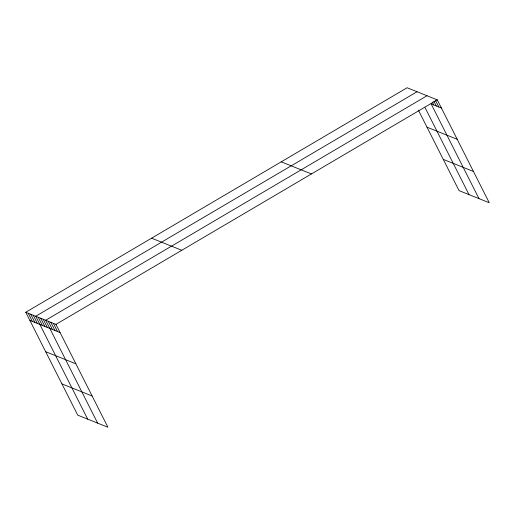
<?xml version="1.0" encoding="UTF-8"?>
<svg xmlns="http://www.w3.org/2000/svg" width="515" height="515" viewBox="0 0 515 515"><rect width="100%" height="100%" fill="white"/><g stroke="black" fill="none" stroke-linecap="round" stroke-linejoin="round"><path stroke-width="0.77" d="M25.75 312.264L55.955 324.373L107.918 427.25L77.72 415.148L25.75 312.264L407.082 87.75L437.28 99.852L489.25 202.736L459.045 190.627L418.38 110.12M417.047 91.741L35.715 316.262L87.685 419.139M427.012 95.739L45.681 320.253L97.65 423.137M55.955 324.373L437.28 99.852M441.406 108.015L431.139 103.901L478.982 198.616M426.993 127.173L457.191 139.275M443.26 159.373L473.459 171.476M281.242 161.839L311.44 173.941M151.59 238.175L181.789 250.277M29.876 320.433L60.075 332.536M45.661 351.687L75.866 363.79M61.929 383.887L92.134 395.996M435.4 100.187L438.838 106.991M433.862 101.198L436.269 105.961M432.33 102.208L433.701 104.931M425.12 107.725L469.017 194.625M53.386 323.343L57.506 331.506M50.818 322.313L54.944 330.476M48.249 321.283L52.376 329.446M43.189 319.255L47.316 327.418M40.698 318.257L44.824 326.42M38.207 317.259L42.333 325.422M33.224 315.264L37.35 323.426M30.733 314.259L34.859 322.429M28.241 313.262L32.368 321.431"/></g></svg>
